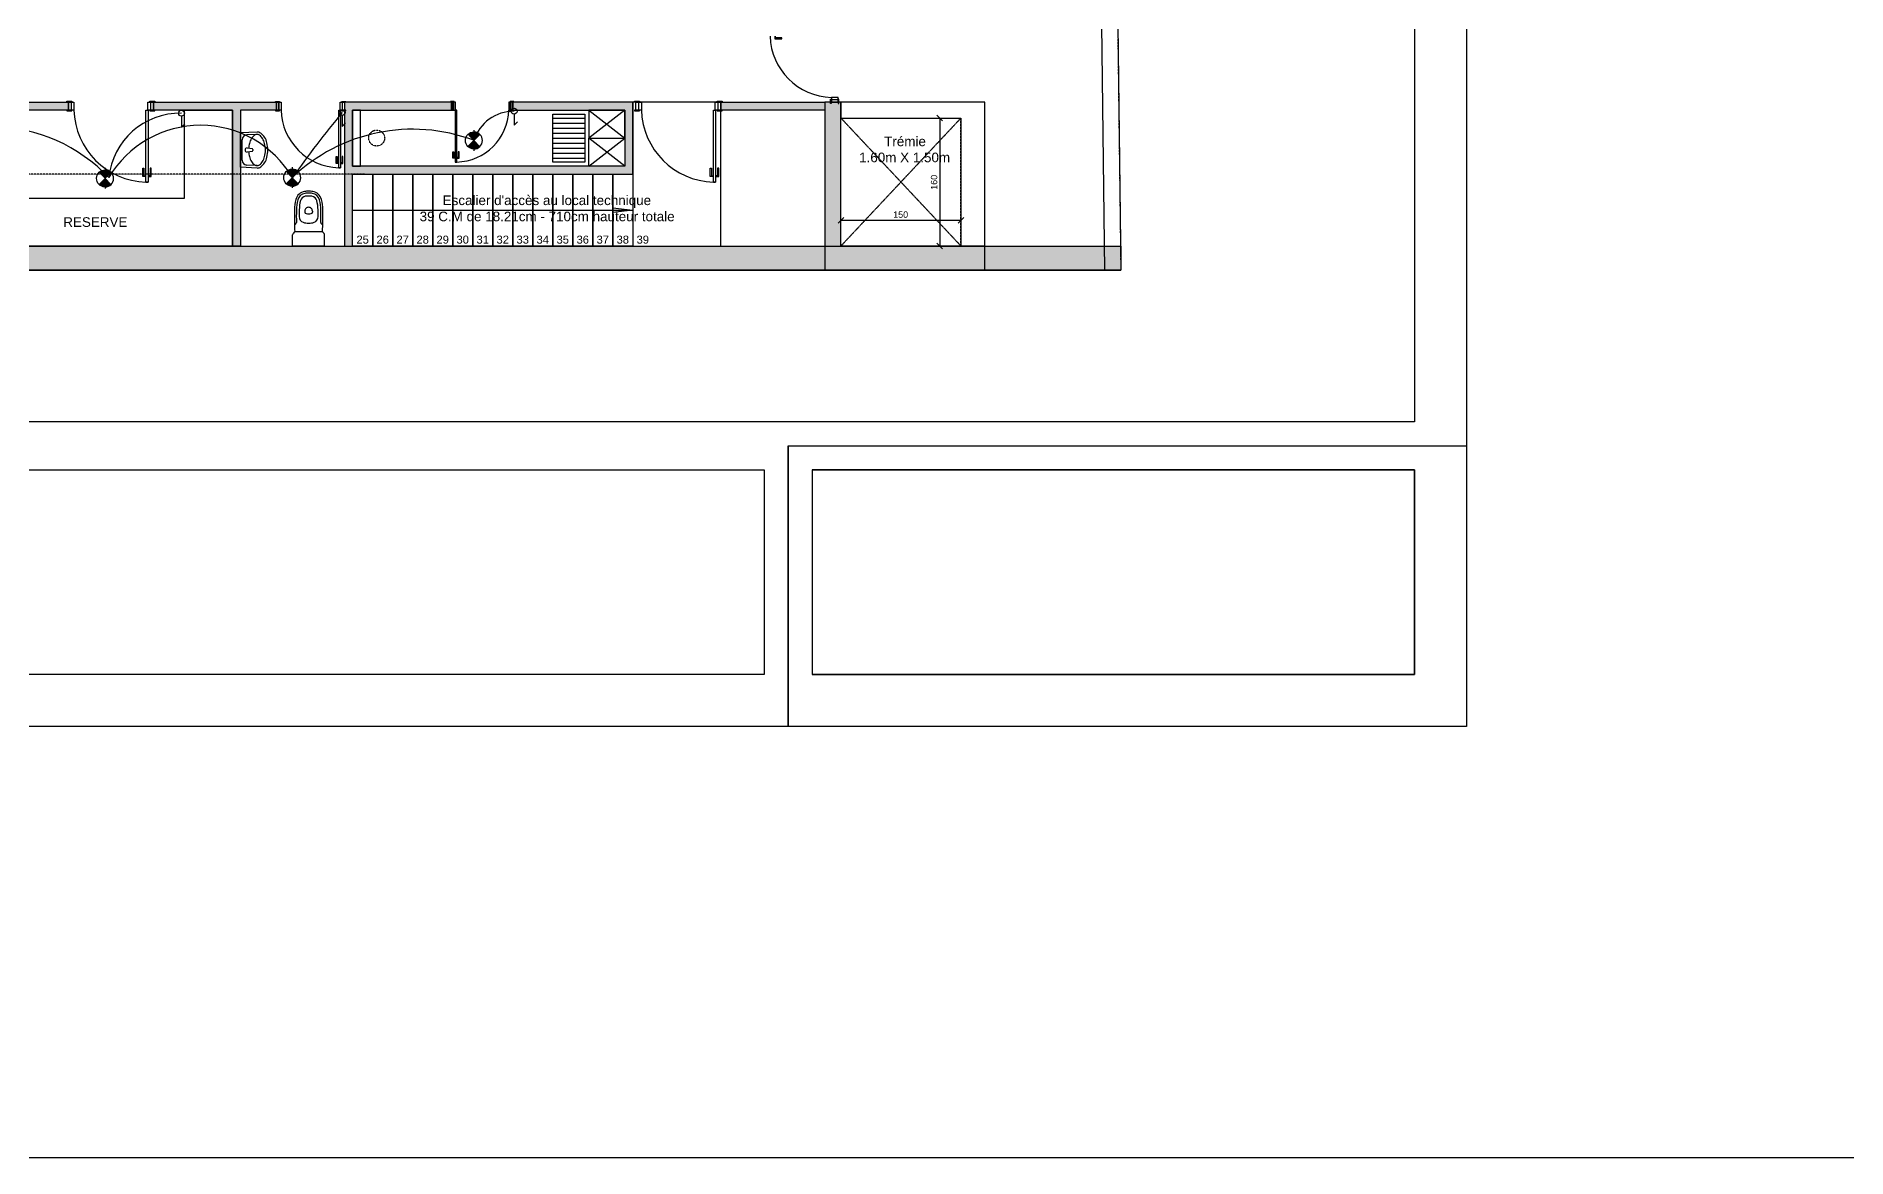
# Model space of a CAD drawing. Header units: millimetres. Extents: x 31778 to 54642, y 18502 to 28743.
# Drawn here: x 46196 to 48458, y 18502 to 19904 of the extents above; entities that cross this region are included whole.
import ezdxf
from ezdxf.enums import TextEntityAlignment as Align

# ---------------------------------------------------------------- set-up
doc = ezdxf.new("R2010")
doc.units = ezdxf.units.MM
doc.linetypes.add('CACHE', pattern=[0.375, 0.25, -0.125])
doc.linetypes.add('DASHED2', pattern=[0.375, 0.25, -0.125])
for name, color, linetype in [('CIRCUITS ECLAIRAGE', 1, 'Continuous'), ('ELEC', 7, 'Continuous'), ('ELECTRICITE', 6, 'Continuous'), ('Plan Archi', 8, 'Continuous'), ('SCHUNT-ECL', 20, 'Continuous')]:
    doc.layers.add(name, color=color, linetype=linetype)
doc.styles.get("Standard").update_dxf_attribs({"font": 'arial.ttf'})

# ---------------------------------------------------------------- blocks, each defined once
blk = doc.blocks.new('369')
at = {"layer": 'SCHUNT-ECL', "lineweight": 30}
h = blk.add_hatch(color=1, dxfattribs=at)
h.paths.add_polyline_path([(0.006, 0), (0.209, 0, 0.193149), (0.152, 0.142)])
h.paths.add_polyline_path([(-0.145, 0.142, 0.193149), (-0.202, 0), (0, 0)])
at = {"layer": 'ELEC', "color": 1}
blk.add_line((-0.249, 0), (0.249, 0), dxfattribs=at)
at = {"layer": 'ELEC', "color": 6}
for p, q in [((0, 0), (-0.145, 0.142)), ((0.006, 0), (0.152, 0.142))]:
    blk.add_line(p, q, dxfattribs=at)
at = {"layer": 'ELEC', "color": 1}
blk.add_arc((0.003, 0), 0.205, 0, 180, dxfattribs=at)
blk = doc.blocks.new('24')
at = {"layer": 'ELECTRICITE', "color": 3, "linetype": 'Continuous', "rotation": 90.48073587231417}
blk.add_blockref('369', (732.617, -935.947), dxfattribs=at)
at = {"layer": 'ELECTRICITE', "color": 3, "linetype": 'Continuous', "xscale": -1, "rotation": 270.480735872368}
blk.add_blockref('369', (732.617, -935.947), dxfattribs=at)
blk = doc.blocks.new('interrupteur simple allumage')
at = {"color": 3}
for p, q in [((0, -27473), (-13941, -42319)), ((0, -73626), (0, -27473))]:
    blk.add_line(p, q, dxfattribs=at)
blk.add_circle((0, -85871), 12245, dxfattribs=at)

msp = doc.modelspace()

# ---------------------------------------------------------------- hatches: boundary and pattern name
at = {"layer": 'Plan Archi'}
h = msp.add_hatch(color=256, dxfattribs=at)
h.dxf.hatch_style = 1
h.paths.add_polyline_path([(45877.502, 19821.799), (46236.295, 19821.799), (46236.295, 19811.799), (45887.502, 19811.799), (45887.502, 19801.799), (45877.502, 19801.799)])
h = msp.add_hatch(color=256, dxfattribs=at)
h.dxf.hatch_style = 1
h.paths.add_polyline_path([(46451.375, 19811.799), (46451.375, 19641.799), (46441.375, 19641.799), (46441.375, 19811.799), (46342.375, 19811.799), (46342.375, 19821.799), (46496.375, 19821.799), (46496.375, 19811.799)])
h = msp.add_hatch(color=256, dxfattribs=at)
h.dxf.hatch_style = 1
h.paths.add_polyline_path([(46591.375, 19741.799), (46591.375, 19811.799), (46714.762, 19811.799), (46714.762, 19821.799), (46581.375, 19821.799), (46581.375, 19641.799), (46591.375, 19641.799), (46591.375, 19731.799), (46941.375, 19731.799), (46941.375, 19821.799), (46791.375, 19821.799), (46791.375, 19811.799), (46931.375, 19811.799), (46931.375, 19741.799)])
h = msp.add_hatch(color=256, dxfattribs=at)
h.dxf.hatch_style = 1
h.paths.add_polyline_path([(47051.375, 19821.799), (47181.367, 19821.799), (47181.367, 19811.799), (47051.375, 19811.799)])
for points in [[(47181.367, 19821.799), (47181.367, 19611.799), (47381.367, 19611.799), (47381.367, 19641.799), (47201.367, 19641.799), (47201.367, 19821.799)], [(44341.571, 19641.799), (47551.086, 19641.799), (47551.086, 19611.799), (44341.571, 19611.799)]]:
    msp.add_hatch(color=256, dxfattribs=at).paths.add_polyline_path(points)

# ---------------------------------------------------------------- linework, layer by layer
for p, q in [((47135.556, 19392.138), (47135.556, 19041.142)), ((47105.556, 19362.138), (47105.556, 19106.142)), ((47165.556, 19362.138), (47165.556, 19106.142))]:
    msp.add_line(p, q)
at = {"color": 3}
msp.add_lwpolyline([(31777.707, 23840.818), (54642.2, 23840.818), (54642.2, 18501.955), (31777.707, 18501.955)], close=True, dxfattribs=at)
for points in [[(47983.034, 23032.142), (47983.034, 19041.142), (42393.034, 19041.142), (42393.034, 23032.142)], [(47918.034, 19362.138), (47165.556, 19362.138), (47165.556, 19106.142), (47918.034, 19106.142)]]:
    msp.add_lwpolyline(points, close=True)
for points in [[(42458.034, 19422.138), (42458.034, 22967.142), (47918.034, 22967.142), (47918.034, 19422.138)], [(47918.034, 19422.138), (42458.034, 19422.138)], [(47135.556, 19041.142), (47135.556, 19392.138), (47983.034, 19392.138)], [(42819.434, 19362.138), (47105.556, 19362.138)], [(47918.034, 19362.138), (47918.034, 19106.142), (47165.556, 19106.142)], [(47165.556, 19362.138), (47918.034, 19362.138), (47918.034, 19106.142), (47165.556, 19106.142)], [(47105.556, 19106.142), (42819.434, 19106.142)], [(47105.556, 19106.142), (42824.699, 19106.142)]]:
    msp.add_lwpolyline(points)
at = {"layer": 'CIRCUITS ECLAIRAGE', "color": 6}
for centre, radius, start, end in [((46375.879, 19718.012), 89.759, 88.968016, 174.036603), ((47514.718, 19031.545), 1216.921, 140.309214, 145.126904), ((46792.961, 19757.412), 52.872, 89.925156, 161.757939), ((46140.03, 19589.739), 201.041, 43.190363, 135.107942), ((46401.467, 19659.113), 133.595, 30.706611, 149.290896), ((46666.371, 19569.881), 217.904, 69.482249, 133.796891)]:
    msp.add_arc(centre, radius, start, end, dxfattribs=at)
at = {"layer": 'Plan Archi', "color": 0}
for p, q in [((47521.244, 21969.163), (47551.086, 19611.799)), ((47531.084, 19611.799), (47501.491, 21949.507)), ((45460.81, 19611.799), (47551.086, 19611.799)), ((47551.086, 19611.799), (47531.084, 19611.799))]:
    msp.add_line(p, q, dxfattribs=at)
at = {"layer": 'Plan Archi', "linetype": 'DASHED2'}
for p, q in [((47546.909, 19941.799), (47551.086, 19611.799)), ((46606.375, 19731.799), (45857.375, 19731.799)), ((47551.086, 19611.799), (44341.571, 19611.799))]:
    msp.add_line(p, q, dxfattribs=at)
at = {"layer": 'Plan Archi'}
for p, q in [((47118.672, 19904.001), (47118.672, 19900.777)), ((47118.672, 19900.777), (47127.789, 19900.777)), ((47119.631, 19901.943), (47119.631, 19904.07)), ((47127.789, 19901.943), (47119.631, 19901.943)), ((47127.789, 19900.777), (47127.789, 19901.943)), ((45877.502, 19821.799), (46236.295, 19821.799)), ((46234.307, 19821.952), (46234.307, 19822.868)), ((46234.307, 19822.868), (46240.575, 19822.868)), ((46240.575, 19821.952), (46234.307, 19821.952)), ((46236.295, 19821.799), (46236.295, 19811.799)), ((46236.295, 19811.799), (46236.295, 19821.799)), ((46236.295, 19821.799), (46239.505, 19821.799)), ((46239.505, 19821.799), (46239.505, 19811.799)), ((46239.964, 19811.799), (46239.964, 19821.799)), ((46239.964, 19821.799), (46243.174, 19821.799)), ((46240.575, 19822.868), (46240.575, 19821.952)), ((46243.174, 19821.799), (46243.174, 19811.799)), ((46335.496, 19811.799), (46335.496, 19821.799)), ((46335.496, 19821.799), (46338.706, 19821.799)), ((46337.789, 19821.952), (46337.789, 19822.868)), ((46337.789, 19822.868), (46344.057, 19822.868)), ((46344.057, 19821.952), (46337.789, 19821.952)), ((46338.706, 19821.799), (46338.706, 19811.799)), ((46339.165, 19811.799), (46339.165, 19821.799)), ((46339.165, 19821.799), (46342.375, 19821.799)), ((46342.375, 19821.799), (46342.375, 19811.799)), ((46342.375, 19811.799), (46342.375, 19821.799)), ((46342.375, 19821.799), (46496.375, 19821.799)), ((46344.057, 19822.868), (46344.057, 19821.952)), ((46494.783, 19821.921), (46494.783, 19822.656)), ((46494.783, 19822.656), (46499.805, 19822.656)), ((46499.805, 19821.921), (46494.783, 19821.921)), ((46496.375, 19811.799), (46496.375, 19821.799)), ((46496.375, 19821.799), (46498.948, 19821.799)), ((46496.375, 19821.799), (46496.375, 19811.799)), ((46498.948, 19821.799), (46498.948, 19811.799)), ((46499.315, 19811.799), (46499.315, 19821.799)), ((46499.315, 19821.799), (46501.888, 19821.799)), ((46499.805, 19822.656), (46499.805, 19821.921)), ((46501.888, 19821.799), (46501.888, 19811.799)), ((46575.863, 19811.799), (46575.863, 19821.799)), ((46575.863, 19821.799), (46578.436, 19821.799)), ((46577.701, 19821.921), (46577.701, 19822.656)), ((46577.701, 19822.656), (46582.723, 19822.656)), ((46582.723, 19821.921), (46577.701, 19821.921)), ((46578.436, 19821.799), (46578.436, 19811.799)), ((46578.803, 19811.799), (46578.803, 19821.799)), ((46578.803, 19821.799), (46581.375, 19821.799)), ((46714.762, 19821.799), (46581.375, 19821.799)), ((46581.375, 19821.799), (46581.375, 19641.799)), ((46581.375, 19821.799), (46581.375, 19811.799)), ((46582.723, 19822.656), (46582.723, 19821.921)), ((46718.074, 19822.571), (46713.547, 19822.571)), ((46713.547, 19822.571), (46713.547, 19821.909)), ((46713.547, 19821.909), (46718.074, 19821.909)), ((46714.762, 19811.799), (46714.762, 19821.799)), ((46717.08, 19821.799), (46714.762, 19821.799)), ((46714.762, 19821.799), (46714.762, 19811.799)), ((46717.08, 19811.799), (46717.08, 19821.799)), ((46719.73, 19821.799), (46717.412, 19821.799)), ((46717.412, 19821.799), (46717.412, 19811.799)), ((46718.074, 19821.909), (46718.074, 19822.571)), ((46719.73, 19811.799), (46719.73, 19821.799)), ((46788.726, 19821.799), (46786.407, 19821.799)), ((46786.407, 19821.799), (46786.407, 19811.799)), ((46792.811, 19822.571), (46788.284, 19822.571)), ((46788.284, 19822.571), (46788.284, 19821.909)), ((46788.284, 19821.909), (46792.811, 19821.909)), ((46788.726, 19811.799), (46788.726, 19821.799)), ((46791.375, 19821.799), (46789.057, 19821.799)), ((46789.057, 19821.799), (46789.057, 19811.799)), ((46941.375, 19821.799), (46791.375, 19821.799)), ((46791.375, 19821.799), (46791.375, 19811.799)), ((46791.375, 19811.799), (46791.375, 19821.799)), ((46792.811, 19821.909), (46792.811, 19822.571)), ((46941.375, 19731.799), (46941.375, 19821.799)), ((47051.375, 19821.799), (46941.375, 19821.799)), ((46941.375, 19821.799), (46941.375, 19641.799)), ((46943.307, 19821.952), (46943.307, 19822.868)), ((46943.307, 19822.868), (46949.575, 19822.868)), ((46949.575, 19821.952), (46943.307, 19821.952)), ((46945.295, 19811.799), (46945.295, 19821.799)), ((46945.295, 19821.799), (46948.505, 19821.799)), ((46948.505, 19821.799), (46948.505, 19811.799)), ((46948.964, 19811.799), (46948.964, 19821.799)), ((46948.964, 19821.799), (46952.174, 19821.799)), ((46949.575, 19822.868), (46949.575, 19821.952)), ((46952.174, 19821.799), (46952.174, 19811.799)), ((47044.496, 19811.799), (47044.496, 19821.799)), ((47044.496, 19821.799), (47047.706, 19821.799)), ((47046.789, 19821.952), (47046.789, 19822.868)), ((47046.789, 19822.868), (47053.057, 19822.868)), ((47053.057, 19821.952), (47046.789, 19821.952)), ((47047.706, 19821.799), (47047.706, 19811.799)), ((47048.165, 19811.799), (47048.165, 19821.799)), ((47048.165, 19821.799), (47051.375, 19821.799)), ((47051.375, 19821.799), (47051.375, 19811.799)), ((47051.375, 19821.799), (47181.367, 19821.799)), ((47051.375, 19811.799), (47051.375, 19821.799)), ((47051.375, 19641.799), (47051.375, 19821.799)), ((47053.057, 19822.868), (47053.057, 19821.952)), ((47181.367, 19821.799), (47181.367, 19611.799)), ((47201.367, 19821.799), (47181.367, 19821.799)), ((47181.367, 19821.799), (47181.367, 19811.799)), ((47188.56, 19820.11), (47188.56, 19825.437)), ((47188.56, 19825.437), (47189.339, 19825.437)), ((47189.339, 19820.11), (47188.56, 19820.11)), ((47189.339, 19825.437), (47189.339, 19820.11)), ((47197.777, 19827.646), (47189.468, 19827.646)), ((47189.468, 19827.646), (47189.468, 19824.917)), ((47189.468, 19824.917), (47197.777, 19824.917)), ((47197.777, 19824.528), (47189.468, 19824.528)), ((47189.468, 19824.528), (47189.468, 19821.799)), ((47189.468, 19821.799), (47197.777, 19821.799)), ((47197.777, 19824.917), (47197.777, 19827.646)), ((47197.777, 19821.799), (47197.777, 19824.528)), ((47198.686, 19825.437), (47197.907, 19825.437)), ((47197.907, 19825.437), (47197.907, 19820.11)), ((47197.907, 19820.11), (47198.686, 19820.11)), ((47198.686, 19820.11), (47198.686, 19825.437)), ((47201.367, 19641.799), (47201.367, 19821.799)), ((47381.367, 19821.799), (47201.367, 19821.799)), ((47201.367, 19821.799), (47201.367, 19801.799)), ((47381.367, 19641.799), (47381.367, 19821.799)), ((46236.295, 19811.799), (45887.502, 19811.799)), ((46234.307, 19811.646), (46234.307, 19810.73)), ((46240.575, 19811.646), (46234.307, 19811.646)), ((46234.307, 19810.73), (46240.575, 19810.73)), ((46239.505, 19811.799), (46236.295, 19811.799)), ((46243.174, 19811.799), (46239.964, 19811.799)), ((46240.575, 19810.73), (46240.575, 19811.646)), ((46333.174, 19721.787), (46333.174, 19811.799)), ((46333.174, 19811.799), (46335.817, 19811.799)), ((46338.706, 19811.799), (46335.496, 19811.799)), ((46342.375, 19811.799), (46335.496, 19811.799)), ((46335.817, 19811.799), (46335.817, 19721.787)), ((46337.789, 19811.646), (46337.789, 19810.73)), ((46344.057, 19811.646), (46337.789, 19811.646)), ((46337.789, 19810.73), (46344.057, 19810.73)), ((46342.223, 19811.799), (46337.942, 19811.799)), ((46441.375, 19811.799), (46342.375, 19811.799)), ((46344.057, 19810.73), (46344.057, 19811.646)), ((46381.375, 19701.799), (46381.375, 19811.799)), ((46381.375, 19811.799), (46441.375, 19811.799)), ((46441.375, 19811.799), (46441.375, 19641.799)), ((46441.375, 19641.799), (46441.375, 19811.799)), ((46451.375, 19811.799), (46451.375, 19641.799)), ((46496.375, 19811.799), (46451.375, 19811.799)), ((46494.783, 19811.677), (46494.783, 19810.942)), ((46499.805, 19811.677), (46494.783, 19811.677)), ((46494.783, 19810.942), (46499.805, 19810.942)), ((46498.948, 19811.799), (46496.375, 19811.799)), ((46501.888, 19811.799), (46499.315, 19811.799)), ((46499.805, 19810.942), (46499.805, 19811.677)), ((46574.003, 19739.675), (46574.003, 19811.799)), ((46574.003, 19811.799), (46576.12, 19811.799)), ((46578.436, 19811.799), (46575.863, 19811.799)), ((46581.375, 19811.799), (46575.863, 19811.799)), ((46576.12, 19811.799), (46576.12, 19739.675)), ((46577.701, 19811.677), (46577.701, 19810.942)), ((46582.723, 19811.677), (46577.701, 19811.677)), ((46577.701, 19810.942), (46582.723, 19810.942)), ((46581.253, 19811.799), (46577.823, 19811.799)), ((46582.723, 19810.942), (46582.723, 19811.677)), ((46601.375, 19811.799), (46591.375, 19811.799)), ((46591.375, 19811.799), (46591.375, 19741.799)), ((46591.375, 19741.799), (46591.375, 19811.799)), ((46591.375, 19811.799), (46714.762, 19811.799)), ((46601.375, 19741.799), (46601.375, 19811.799)), ((46713.547, 19811.027), (46713.547, 19811.689)), ((46713.547, 19811.689), (46718.074, 19811.689)), ((46718.074, 19811.027), (46713.547, 19811.027)), ((46714.762, 19811.799), (46719.73, 19811.799)), ((46714.872, 19811.799), (46717.964, 19811.799)), ((46717.412, 19811.799), (46719.73, 19811.799)), ((46718.074, 19811.689), (46718.074, 19811.027)), ((46719.499, 19811.799), (46719.499, 19746.791)), ((46721.407, 19811.799), (46719.499, 19811.799)), ((46721.407, 19746.791), (46721.407, 19811.799)), ((46786.407, 19811.799), (46788.726, 19811.799)), ((46788.284, 19811.027), (46788.284, 19811.689)), ((46788.284, 19811.689), (46792.811, 19811.689)), ((46792.811, 19811.027), (46788.284, 19811.027)), ((46789.057, 19811.799), (46791.375, 19811.799)), ((46791.375, 19811.799), (46931.375, 19811.799)), ((46792.811, 19811.689), (46792.811, 19811.027)), ((46841.375, 19806.799), (46881.375, 19806.799)), ((46841.375, 19746.799), (46841.375, 19806.799)), ((46881.375, 19801.208), (46841.375, 19801.208)), ((46881.375, 19794.958), (46841.375, 19794.958)), ((46881.375, 19806.799), (46881.375, 19746.799)), ((46931.375, 19811.799), (46886.375, 19811.799)), ((46886.375, 19811.799), (46886.375, 19776.799)), ((46886.375, 19811.799), (46931.375, 19776.799)), ((46931.375, 19811.799), (46886.375, 19776.799)), ((46931.375, 19776.799), (46931.375, 19811.799)), ((46931.375, 19776.799), (46931.375, 19811.799)), ((46931.375, 19811.799), (46931.375, 19741.799)), ((46943.307, 19811.646), (46943.307, 19810.73)), ((46949.575, 19811.646), (46943.307, 19811.646)), ((46943.307, 19810.73), (46949.575, 19810.73)), ((46948.505, 19811.799), (46945.295, 19811.799)), ((46952.174, 19811.799), (46948.964, 19811.799)), ((46949.575, 19810.73), (46949.575, 19811.646)), ((47042.174, 19721.787), (47042.174, 19811.799)), ((47042.174, 19811.799), (47044.817, 19811.799)), ((47047.706, 19811.799), (47044.496, 19811.799)), ((47051.375, 19811.799), (47044.496, 19811.799)), ((47044.817, 19811.799), (47044.817, 19721.787)), ((47046.789, 19811.646), (47046.789, 19810.73)), ((47053.057, 19811.646), (47046.789, 19811.646)), ((47046.789, 19810.73), (47053.057, 19810.73)), ((47051.223, 19811.799), (47046.942, 19811.799)), ((47181.367, 19811.799), (47051.375, 19811.799)), ((47053.057, 19810.73), (47053.057, 19811.646)), ((47201.367, 19801.799), (47351.367, 19801.799)), ((47351.367, 19801.799), (47351.367, 19641.799)), ((46471.909, 19784.299), (46451.375, 19783.164)), ((46451.375, 19740.434), (46451.375, 19783.164)), ((46453.375, 19749.001), (46453.375, 19774.597)), ((46471.909, 19781.299), (46459.044, 19780.588)), ((46881.375, 19788.708), (46841.375, 19788.708)), ((46881.375, 19782.458), (46841.375, 19782.458)), ((46881.375, 19776.208), (46841.375, 19776.208)), ((46886.375, 19776.799), (46931.375, 19776.799)), ((46886.375, 19776.799), (46931.375, 19776.799)), ((46886.375, 19741.799), (46886.375, 19776.799)), ((46886.375, 19741.799), (46931.375, 19776.799)), ((46931.375, 19741.799), (46886.375, 19776.799)), ((46931.375, 19776.799), (46931.375, 19741.799)), ((46931.375, 19776.799), (46931.375, 19741.799)), ((46451.375, 19761.799), (46451.375, 19761.798)), ((46451.375, 19761.799), (46451.375, 19761.799)), ((46451.375, 19761.799), (46451.376, 19761.799)), ((46451.375, 19761.798), (46451.375, 19761.799)), ((46451.375, 19761.798), (46451.375, 19761.799)), ((46451.375, 19761.798), (46451.375, 19761.799)), ((46451.375, 19761.799), (46451.375, 19761.799)), ((46451.375, 19761.799), (46451.375, 19761.799)), ((46451.375, 19761.799), (46451.375, 19761.799)), ((46451.375, 19761.799), (46451.375, 19761.799)), ((46451.375, 19761.799), (46451.376, 19761.799)), ((46451.375, 19761.799), (46451.376, 19761.799)), ((46451.375, 19761.799), (46451.375, 19761.799)), ((46451.375, 19761.799), (46451.376, 19761.799)), ((46451.375, 19761.798), (46451.375, 19761.798)), ((46451.375, 19761.798), (46451.375, 19761.798)), ((46451.375, 19761.798), (46451.375, 19761.798)), ((46451.375, 19761.798), (46451.376, 19761.798)), ((46451.375, 19761.798), (46451.375, 19761.798)), ((46451.375, 19761.798), (46451.376, 19761.798)), ((46451.375, 19761.798), (46451.376, 19761.798)), ((46451.375, 19761.798), (46451.376, 19761.798)), ((46451.375, 19761.798), (46451.376, 19761.798)), ((46451.375, 19761.798), (46451.376, 19761.798)), ((46451.375, 19761.798), (46451.375, 19761.798)), ((46451.375, 19761.798), (46451.375, 19761.798)), ((46451.375, 19761.798), (46451.376, 19761.798)), ((46451.375, 19761.798), (46451.375, 19761.798)), ((46451.375, 19761.798), (46451.375, 19761.798)), ((46451.375, 19761.798), (46451.375, 19761.798)), ((46451.375, 19761.798), (46451.375, 19761.798)), ((46451.375, 19761.798), (46451.375, 19761.798)), ((46451.375, 19761.798), (46451.376, 19761.798)), ((46451.376, 19761.798), (46451.376, 19761.799)), ((46451.375, 19761.799), (46451.376, 19761.798)), ((46451.376, 19761.799), (46451.376, 19761.799)), ((46451.376, 19761.799), (46451.376, 19761.799)), ((46451.375, 19761.799), (46451.376, 19761.799)), ((46451.376, 19761.798), (46451.376, 19761.798)), ((46451.376, 19761.798), (46451.376, 19761.798)), ((46451.376, 19761.798), (46451.376, 19761.798)), ((46451.376, 19761.798), (46451.376, 19761.798)), ((46451.376, 19761.798), (46451.376, 19761.798)), ((46451.376, 19761.798), (46451.376, 19761.798)), ((46451.376, 19761.798), (46451.376, 19761.798)), ((46451.376, 19761.798), (46451.376, 19761.798)), ((46451.376, 19761.798), (46451.376, 19761.798)), ((46451.376, 19761.798), (46451.376, 19761.798)), ((46451.376, 19761.798), (46451.376, 19761.798)), ((46451.376, 19761.798), (46451.376, 19761.798)), ((46451.376, 19761.798), (46451.376, 19761.798)), ((46459.568, 19764.462), (46465.816, 19763.501)), ((46465.807, 19760.038), (46459.568, 19759.136)), ((46466.664, 19762.513), (46466.664, 19761.027)), ((46570.833, 19745.054), (46570.833, 19753.649)), ((46570.833, 19753.649), (46571.933, 19753.649)), ((46571.933, 19753.649), (46571.933, 19745.959)), ((46578.19, 19753.649), (46578.19, 19745.959)), ((46579.29, 19753.649), (46578.19, 19753.649)), ((46579.29, 19745.054), (46579.29, 19753.649)), ((46716.641, 19751.639), (46716.641, 19759.387)), ((46716.641, 19759.387), (46717.633, 19759.387)), ((46719.382, 19751.639), (46716.641, 19751.639)), ((46717.633, 19759.387), (46717.633, 19752.455)), ((46717.633, 19752.455), (46719.44, 19752.455)), ((46723.273, 19752.455), (46721.466, 19752.455)), ((46721.524, 19751.639), (46724.264, 19751.639)), ((46723.273, 19759.387), (46723.273, 19752.455)), ((46724.264, 19759.387), (46723.273, 19759.387)), ((46724.264, 19751.639), (46724.264, 19759.387)), ((46881.375, 19769.958), (46841.375, 19769.958)), ((46881.375, 19763.708), (46841.375, 19763.708)), ((46881.375, 19757.458), (46841.375, 19757.458)), ((46881.375, 19751.208), (46841.375, 19751.208)), ((46329.218, 19728.501), (46329.218, 19739.228)), ((46329.218, 19739.228), (46330.591, 19739.228)), ((46333.013, 19728.501), (46329.218, 19728.501)), ((46330.591, 19739.228), (46330.591, 19729.63)), ((46330.591, 19729.63), (46333.093, 19729.63)), ((46338.4, 19729.63), (46335.898, 19729.63)), ((46335.979, 19728.501), (46339.773, 19728.501)), ((46338.4, 19739.228), (46338.4, 19729.63)), ((46339.773, 19739.228), (46338.4, 19739.228)), ((46339.773, 19728.501), (46339.773, 19739.228)), ((46471.909, 19739.299), (46451.375, 19740.434)), ((46471.909, 19742.299), (46459.044, 19743.01)), ((46573.873, 19745.054), (46570.833, 19745.054)), ((46571.933, 19745.959), (46573.938, 19745.959)), ((46576.12, 19739.675), (46574.003, 19739.675)), ((46574.003, 19739.675), (46576.12, 19739.675)), ((46578.19, 19745.959), (46576.185, 19745.959)), ((46576.25, 19745.054), (46579.29, 19745.054)), ((46591.375, 19741.799), (46601.375, 19741.799)), ((46931.375, 19741.799), (46591.375, 19741.799)), ((46591.375, 19641.799), (46591.375, 19731.799)), ((46591.375, 19731.799), (46941.375, 19731.799)), ((46591.375, 19731.799), (46616.375, 19731.799)), ((46591.375, 19641.799), (46591.375, 19731.799)), ((46616.375, 19731.799), (46616.375, 19641.799)), ((46616.375, 19731.799), (46641.375, 19731.799)), ((46616.375, 19641.799), (46616.375, 19731.799)), ((46641.375, 19731.799), (46641.375, 19641.799)), ((46641.375, 19731.799), (46666.375, 19731.799)), ((46641.375, 19641.799), (46641.375, 19731.799)), ((46666.375, 19731.799), (46666.375, 19641.799)), ((46666.375, 19731.799), (46691.375, 19731.799)), ((46666.375, 19641.799), (46666.375, 19731.799)), ((46691.375, 19731.799), (46691.375, 19641.799)), ((46691.375, 19731.799), (46716.375, 19731.799)), ((46691.375, 19641.799), (46691.375, 19731.799)), ((46716.375, 19731.799), (46716.375, 19641.799)), ((46716.375, 19731.799), (46741.375, 19731.799)), ((46716.375, 19641.799), (46716.375, 19731.799)), ((46719.499, 19746.791), (46721.407, 19746.791)), ((46721.407, 19746.791), (46719.499, 19746.791)), ((46741.375, 19731.799), (46741.375, 19641.799)), ((46741.375, 19731.799), (46766.375, 19731.799)), ((46741.375, 19641.799), (46741.375, 19731.799)), ((46766.375, 19731.799), (46766.375, 19641.799)), ((46766.375, 19731.799), (46791.375, 19731.799)), ((46766.375, 19641.799), (46766.375, 19731.799)), ((46791.375, 19731.799), (46791.375, 19641.799)), ((46791.375, 19731.799), (46816.375, 19731.799)), ((46791.375, 19641.799), (46791.375, 19731.799)), ((46816.375, 19731.799), (46816.375, 19641.799)), ((46816.375, 19731.799), (46841.375, 19731.799)), ((46816.375, 19641.799), (46816.375, 19731.799)), ((46881.375, 19746.799), (46841.375, 19746.799)), ((46841.375, 19731.799), (46841.375, 19641.799)), ((46841.375, 19731.799), (46866.375, 19731.799)), ((46841.375, 19641.799), (46841.375, 19731.799)), ((46866.375, 19731.799), (46866.375, 19641.799)), ((46866.375, 19731.799), (46891.375, 19731.799)), ((46866.375, 19641.799), (46866.375, 19731.799)), ((46931.375, 19741.799), (46886.375, 19741.799)), ((46891.375, 19731.799), (46891.375, 19641.799)), ((46891.375, 19731.799), (46916.375, 19731.799)), ((46891.375, 19641.799), (46891.375, 19731.799)), ((46916.375, 19731.799), (46916.375, 19641.799)), ((46916.375, 19731.799), (46941.375, 19731.799)), ((46916.375, 19641.799), (46916.375, 19731.799)), ((46941.375, 19731.799), (46941.375, 19641.799)), ((47038.218, 19728.501), (47038.218, 19739.228)), ((47038.218, 19739.228), (47039.591, 19739.228)), ((47042.013, 19728.501), (47038.218, 19728.501)), ((47039.591, 19739.228), (47039.591, 19729.63)), ((47039.591, 19729.63), (47042.093, 19729.63)), ((47047.4, 19729.63), (47044.898, 19729.63)), ((47044.979, 19728.501), (47048.773, 19728.501)), ((47047.4, 19739.228), (47047.4, 19729.63)), ((47048.773, 19739.228), (47047.4, 19739.228)), ((47048.773, 19728.501), (47048.773, 19739.228)), ((46335.817, 19721.787), (46333.174, 19721.787)), ((46333.174, 19721.787), (46335.817, 19721.787)), ((47044.817, 19721.787), (47042.174, 19721.787)), ((47042.174, 19721.787), (47044.817, 19721.787)), ((46183.777, 19701.799), (46381.375, 19701.799)), ((46531.675, 19685.499), (46531.675, 19684.229)), ((46541.075, 19685.499), (46541.075, 19684.229)), ((46591.375, 19686.799), (46941.375, 19686.799)), ((46916.375, 19689.706), (46941.375, 19686.799)), ((46941.375, 19686.799), (46916.375, 19683.892)), ((46520.489, 19669.699), (46518.735, 19667.946)), ((46519.975, 19659.799), (46552.775, 19659.799)), ((46552.262, 19669.699), (46554.015, 19667.946)), ((44341.571, 19641.799), (47551.086, 19641.799)), ((46441.375, 19641.799), (46123.777, 19641.799)), ((46451.375, 19641.799), (46441.375, 19641.799)), ((46516.375, 19641.799), (46516.375, 19655.899)), ((46556.375, 19641.799), (46516.375, 19641.799)), ((46556.375, 19641.799), (46556.375, 19655.899)), ((46581.375, 19641.799), (46591.375, 19641.799)), ((46616.375, 19641.799), (46591.375, 19641.799)), ((46641.375, 19641.799), (46616.375, 19641.799)), ((46666.375, 19641.799), (46641.375, 19641.799)), ((46691.375, 19641.799), (46666.375, 19641.799)), ((46716.375, 19641.799), (46691.375, 19641.799)), ((46741.375, 19641.799), (46716.375, 19641.799)), ((46766.375, 19641.799), (46741.375, 19641.799)), ((46791.375, 19641.799), (46766.375, 19641.799)), ((46816.375, 19641.799), (46791.375, 19641.799)), ((46841.375, 19641.799), (46816.375, 19641.799)), ((46866.375, 19641.799), (46841.375, 19641.799)), ((46891.375, 19641.799), (46866.375, 19641.799)), ((46916.375, 19641.799), (46891.375, 19641.799)), ((46941.375, 19641.799), (46916.375, 19641.799)), ((46941.375, 19641.799), (47051.375, 19641.799)), ((47381.367, 19641.799), (47201.367, 19641.799)), ((47351.367, 19641.799), (47381.367, 19641.799)), ((47381.367, 19611.799), (47381.367, 19641.799)), ((47551.086, 19641.799), (47551.086, 19611.799)), ((47551.086, 19611.799), (44341.571, 19611.799)), ((47181.367, 19611.799), (47381.367, 19611.799))]:
    msp.add_line(p, q, dxfattribs=at)
at = {"layer": 'Plan Archi', "linetype": 'CACHE'}
for p, q in [((47201.367, 19801.799), (47351.367, 19641.799)), ((47351.367, 19801.799), (47201.367, 19641.799)), ((47351.367, 19641.799), (47351.367, 19801.799))]:
    msp.add_line(p, q, dxfattribs=at)
at = {"layer": 'Plan Archi', "color": 0, "linetype": 'ByBlock'}
for p, q in [((47328.411, 19798.299), (47321.411, 19805.299)), ((47204.867, 19677.422), (47197.867, 19670.422)), ((47347.867, 19670.422), (47354.867, 19677.422)), ((47321.411, 19645.299), (47328.411, 19638.299))]:
    msp.add_line(p, q, dxfattribs=at)
at = {"layer": 'Plan Archi', "color": 6}
for p, q in [((47324.911, 19801.799), (47324.911, 19641.799)), ((47201.367, 19673.922), (47351.367, 19673.922))]:
    msp.add_line(p, q, dxfattribs=at)
at = {"layer": 'Plan Archi', "linetype": 'CACHE', "ltscale": 0.5}
msp.add_circle((46621.375, 19776.799), 10, dxfattribs=at)
at = {"layer": 'Plan Archi'}
for centre, radius, start, end in [((47191.546, 19906.226), 78.608, 181.521593, 268.485834), ((46335.63, 19814.243), 92.488, 181.514166, 268.478407), ((46575.971, 19813.757), 74.109, 181.514166, 268.478407), ((46719.633, 19813.564), 66.797, 271.521593, 358.485834), ((47044.63, 19814.243), 92.488, 181.514166, 268.478407), ((46459.375, 19774.597), 6, 93.163368, 180), ((46484.063, 19764.736), 22.261, 149.099462, 166.076679), ((46476.59, 19769.209), 13.552, 124.686554, 149.099462), ((46471.909, 19775.972), 5.327, 90, 124.686554), ((46471.909, 19775.972), 8.327, 55.313446, 90), ((46471.909, 19775.972), 5.327, 55.313446, 90), ((46467.228, 19769.209), 13.552, 30.900538, 55.313446), ((46467.228, 19769.209), 16.552, 30.900538, 55.313446), ((46459.756, 19764.736), 22.261, 13.923321, 30.900538), ((46459.756, 19764.736), 25.261, 13.923321, 30.900538), ((46451.375, 19761.799), 0.00001, 180, 242.534173), ((46451.375, 19761.799), 0.00001, 62.534173, 180), ((46451.375, 19761.799), 0.00001, 0, 62.534173), ((46451.375, 19761.799), 0.00001, 62.534173, 180), ((46451.375, 19761.799), 0.00001, 0, 62.534173), ((46451.375, 19761.799), 0.00001, 62.534173, 180), ((46451.375, 19761.799), 0.00001, 180, 242.534173), ((46451.375, 19761.799), 0.00001, 62.534173, 180), ((46451.375, 19761.799), 0.00003, 62.534173, 180), ((46451.375, 19761.799), 0.00003, 62.534173, 180), ((46451.375, 19761.799), 0.00003, 180, 242.534173), ((46451.375, 19761.798), 0.00001, 180, 270), ((46451.375, 19761.798), 0.00001, 90, 180), ((46451.375, 19761.798), 0.00001, 0, 90), ((46451.375, 19761.798), 0.00001, 270, 0), ((46451.375, 19761.798), 0.00001, 180, 270), ((46451.375, 19761.798), 0.00001, 90, 180), ((46451.375, 19761.798), 0.00001, 0, 90), ((46451.375, 19761.798), 0.00001, 270, 0), ((46451.375, 19761.798), 0.00001, 242.534173, 0), ((46451.375, 19761.798), 0.00001, 180, 242.534173), ((46451.375, 19761.798), 0.00001, 180, 242.534173), ((46451.375, 19761.798), 0.00001, 180, 242.534173), ((46451.376, 19761.799), 0.00001, 242.534173, 0), ((46451.376, 19761.799), 0.00001, 0, 62.534173), ((46451.376, 19761.799), 0.00003, 0, 62.534173), ((46451.376, 19761.799), 0.00003, 242.534173, 0), ((46451.376, 19761.798), 0.00001, 180, 270), ((46451.376, 19761.798), 0.00001, 270, 0), ((46451.376, 19761.798), 0.00001, 0, 90), ((46451.376, 19761.798), 0.00001, 90, 180), ((46451.376, 19761.798), 0.00001, 180, 270), ((46451.376, 19761.798), 0.00001, 270, 0), ((46451.376, 19761.798), 0.00001, 0, 90), ((46451.376, 19761.798), 0.00001, 90, 180), ((46451.376, 19761.798), 0.00001, 180, 270), ((46451.376, 19761.798), 0.00001, 270, 0), ((46451.376, 19761.798), 0.00001, 242.534173, 0), ((46459.375, 19749.001), 6, 180, 266.836632), ((46459.568, 19761.799), 2.663, 90, 270), ((46495.91, 19761.799), 34.467, 166.076679, 176.069809), ((46495.91, 19761.799), 34.467, 183.96018, 193.923321), ((46484.063, 19758.862), 22.261, 193.923321, 210.900538), ((46465.664, 19761.027), 1, 278.228128, 0), ((46465.664, 19762.513), 1, 0, 81.250921), ((46459.756, 19758.862), 22.261, 329.099462, 346.076679), ((46447.908, 19761.799), 34.467, 0, 13.923321), ((46447.908, 19761.799), 34.467, 346.076679, 0), ((46459.756, 19758.862), 25.261, 329.099462, 346.076679), ((46447.908, 19761.799), 37.467, 0, 13.923321), ((46447.908, 19761.799), 37.467, 346.076679, 0), ((46476.59, 19754.39), 13.552, 210.900538, 235.313446), ((46471.909, 19747.626), 5.327, 235.313446, 270), ((46471.909, 19747.626), 5.327, 270, 304.686554), ((46471.909, 19747.626), 8.327, 270, 304.686554), ((46467.228, 19754.39), 13.552, 304.686554, 329.099462), ((46467.228, 19754.39), 16.552, 304.686554, 329.099462), ((46533.371, 19696.667), 13.4, 98.816183, 165.460518), ((46533.371, 19696.667), 11, 98.816183, 165.460518), ((46533.371, 19696.667), 7.4, 98.816183, 165.460518), ((46536.375, 19677.299), 33, 90, 98.816184), ((46536.375, 19677.299), 30.6, 90, 98.816184), ((46536.375, 19677.299), 27, 90, 98.816184), ((46536.375, 19677.299), 33, 81.183816, 90), ((46536.375, 19677.299), 30.6, 81.183816, 90), ((46536.375, 19677.299), 27, 81.183816, 90), ((46539.379, 19696.667), 7.4, 14.539482, 81.183817), ((46539.379, 19696.667), 11, 14.539482, 81.183817), ((46539.379, 19696.667), 13.4, 14.539482, 81.183817), ((47068.601, 19680.095), 550, 179.290544, 182.136167), ((46573.639, 19686.224), 55, 165.460506, 179.290544), ((47068.601, 19680.095), 547.6, 179.290544, 180.936369), ((46573.639, 19686.224), 52.6, 165.460506, 179.290544), ((47068.601, 19680.095), 544, 179.290544, 180.164797), ((46573.639, 19686.224), 49, 165.460506, 179.290544), ((46536.375, 19685.499), 4.7, 90, 180.000003), ((46533.675, 19684.229), 2, 180, 260.284851), ((46536.375, 19699.999), 18, 260.284851, 270), ((46536.375, 19685.499), 4.7, 359.999997, 90), ((46536.375, 19699.999), 18, 270, 279.715149), ((46539.075, 19684.229), 2, 279.715149, 0), ((46499.112, 19686.224), 49, 0.709456, 14.539494), ((46004.15, 19680.095), 544, 359.835203, 0.709456), ((46499.112, 19686.224), 52.6, 0.709456, 14.539494), ((46004.15, 19680.095), 547.6, 359.063631, 0.709456), ((46499.112, 19686.224), 55, 0.709456, 14.539494), ((46004.15, 19680.095), 550, 357.863833, 0.709456), ((46516.615, 19658.276), 1, 304.937236, 343.78478), ((46519.975, 19657.299), 2.5, 89.999995, 163.78478), ((46519.075, 19671.113), 2, 315, 0.936369), ((46532.104, 19678.552), 7.5, 180.164797, 250.016012), ((46536.375, 19690.299), 20, 250.016012, 270), ((46536.375, 19690.299), 20, 270, 289.983988), ((46540.647, 19678.552), 7.5, 289.983988, 359.835203), ((46553.676, 19671.113), 2, 179.063631, 225), ((46552.775, 19657.299), 2.5, 16.21522, 90.000005), ((46556.136, 19658.276), 1, 196.21522, 235.062764), ((46518.275, 19655.899), 1.9, 124.937236, 180), ((46554.475, 19655.899), 1.9, 0, 55.062764)]:
    msp.add_arc(centre, radius, start, end, dxfattribs=at)

# ---------------------------------------------------------------- block references
at = {"layer": 'CIRCUITS ECLAIRAGE', "xscale": 0.0003, "yscale": 0.0003, "zscale": 0.0003, "rotation": 180}
for p in [(46377.495, 19781.994), (46578.295, 19782.962), (46793.03, 19784.523)]:
    msp.add_blockref('interrupteur simple allumage', p, dxfattribs=at)
at = {"layer": 'CIRCUITS ECLAIRAGE', "lineweight": 0, "xscale": -51.96164556095772, "yscale": 51.96164556095201, "zscale": 51.96164556095349, "rotation": 180}
for p in [(8674.864, -28859.468), (8214.088, -28906.846), (8447.886, -28905.979)]:
    msp.add_blockref('24', p, dxfattribs=at)

# ---------------------------------------------------------------- texts
at = {"layer": 'Plan Archi', "linetype": 'ByBlock'}
for s, height, rotation, p in [('Trémie', 12, 360, (47255.44, 19766.592)), ('1.60m X 1.50m', 12, 360, (47224.154, 19746.543)), ('160', 8, 90, (47321.758, 19712.135)), ("Escalier d'accès au local technique", 12, 360, (46703.861, 19692.975)), ('39 C.M de 18.21cm - 710cm hauteur totale', 12, 360, (46675.028, 19672.77))]:
    msp.add_text(s, height=height, rotation=rotation, dxfattribs=at).set_placement(p)
for s, height, p in [('150', 8, (47266.703, 19677.075)), ('RESERVE', 12, (46229.807, 19665.741))]:
    msp.add_text(s, height=height, dxfattribs=at).set_placement(p)
at = {"layer": 'Plan Archi'}
for s, p in [('25', (46603.875, 19641.799)), ('26', (46628.875, 19641.799)), ('27', (46653.875, 19641.799)), ('28', (46678.875, 19641.799)), ('29', (46703.875, 19641.799)), ('30', (46728.875, 19641.799)), ('31', (46753.875, 19641.799)), ('32', (46778.875, 19641.799)), ('33', (46803.875, 19641.799)), ('34', (46828.875, 19641.799)), ('35', (46853.875, 19641.799)), ('36', (46878.875, 19641.799)), ('37', (46903.875, 19641.799)), ('38', (46928.875, 19641.799)), ('39', (46953.875, 19641.799))]:
    msp.add_text(s, height=10, dxfattribs=at).set_placement(p, align=Align.BOTTOM_CENTER)

doc.saveas('drawing.dxf')
